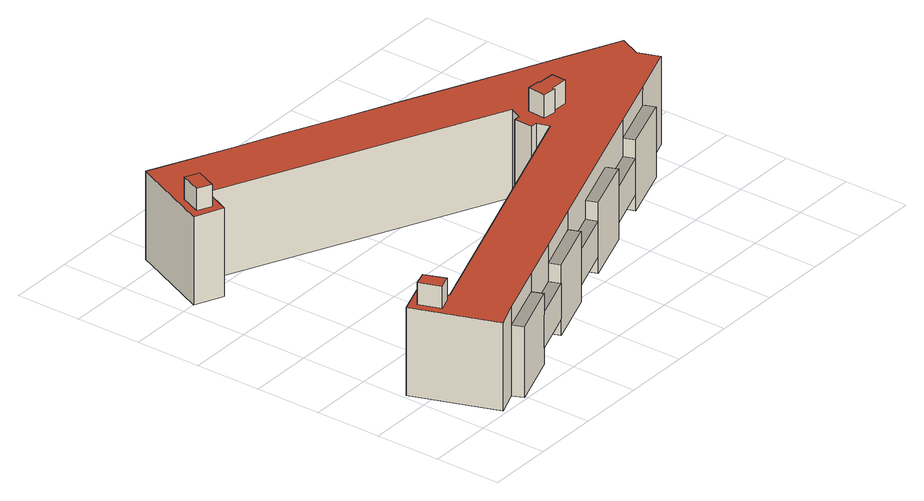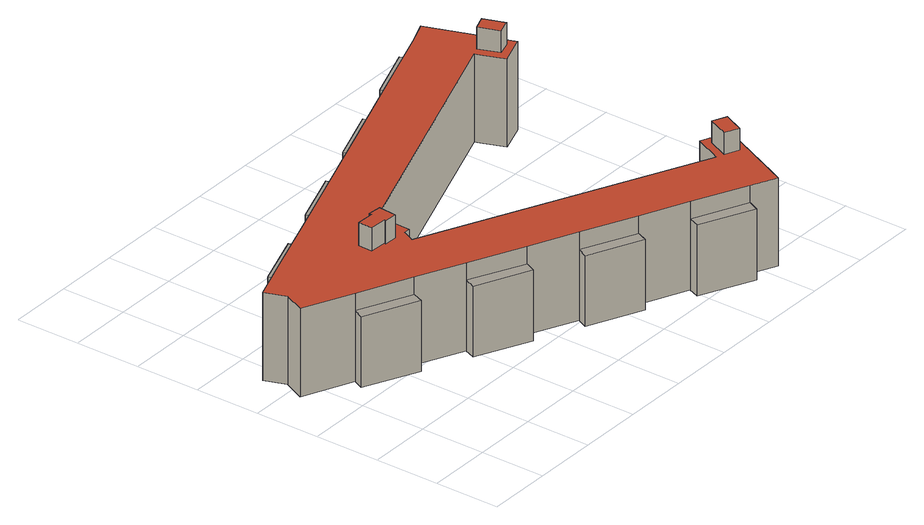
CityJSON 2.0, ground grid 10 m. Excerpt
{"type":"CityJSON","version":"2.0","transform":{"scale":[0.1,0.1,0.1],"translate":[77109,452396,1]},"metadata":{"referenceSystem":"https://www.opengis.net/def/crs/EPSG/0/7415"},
"CityObjects":{
"building1":{"type":"Building","attributes":{"Volume":19161.76,"Dakoppervlakte":1269.27,"Muuroppervlakte":4464.63,"Vloeroppervlakte":1399.92,"hoogte_Z_max_in_m_NAP":18.37,"GEB_DOEL":"kantoorfunctie - woonfunctie","dateOfConstruction":"1988-01-01","measuredHeight":17.29},"geometry":[{"type":"Solid","lod":"2","boundaries":[[[[0,1,2,3,4,5,6,7,8,9,10,11,12,13,14,15,16,17,18,19,20,21,22,23,24,25,26,27,28,29,30,31,32,33,34,35,36,37,38,39,40,41,42,43,44,45,46,47,48,49,50]],[[51,52,53,54]],[[55,56,57,58,59]],[[60,61,62,63]],[[64,65,66,67]],[[68,69,70,71]],[[72,73,74,75]],[[76,77,78,79]],[[80,81,82,83]],[[84,85,86,87]],[[88,89,90,91]],[[92,93,94,95]],[[96,97,98,99]],[[100,101,102,103]],[[104,105,106,107,108]],[[109,110,111,112,113,114,115,116,117,118,119,120,121,122,123,124,125,126,127,128,129,130,131,132,133,134,135,136,137,138,139,140,141,142],[143,144,145,146,147,148,149,150],[151,152,153,154],[155,156,157,158]],[[159,160,161,162]],[[163,164,165,166]],[[167,168,169,170,171,172,173,174]],[[38,37,95,115,114]],[[22,21,122,121,86]],[[20,123,122,21]],[[123,20,19,124]],[[125,124,19,18,66]],[[15,14,79,127,126,65]],[[78,11,10,74,129,128]],[[6,70,131,130,73,7]],[[132,69,3,2,133]],[[133,2,1,0,135,134]],[[136,135,0,50]],[[136,50,49,137]],[[138,137,49,48]],[[48,47,139,138]],[[47,46,140,139]],[[46,45,141,140]],[[142,141,45,44]],[[142,44,43,109]],[[43,42,110,109]],[[110,42,41,40,112,111]],[[40,39,113,112]],[[39,38,114,113]],[[152,161,160,153]],[[161,152,151,162]],[[162,151,154,159]],[[159,154,153,160]],[[155,163,166,156]],[[158,164,163,155]],[[164,158,157,165]],[[157,156,166,165]],[[172,144,143,173]],[[174,150,149,167]],[[167,149,148,168]],[[147,169,168,148]],[[169,147,146,170]],[[171,170,146,145]],[[145,144,172,171]],[[66,18,17,67]],[[16,64,67,17]],[[16,15,65,64]],[[65,126,125,66]],[[70,6,5,71]],[[68,71,5,4]],[[69,68,4,3]],[[69,132,131,70]],[[74,10,9,75]],[[75,9,8,72]],[[73,72,8,7]],[[129,74,73,130]],[[79,14,13,76]],[[13,12,77,76]],[[78,77,12,11]],[[127,79,78,128]],[[83,82,101,54,28,27,60,88]],[[89,63,24,23,85,84]],[[85,23,22,86]],[[63,89,88,60]],[[89,84,87,90]],[[83,88,91,80]],[[37,36,92,95]],[[36,35,58,104,93,92]],[[98,106,56,32,31,51,100,99]],[[54,101,100,51]],[[103,96,99,100]],[[106,105,104,58,57,56]],[[97,107,106,98]],[[108,94,93,104]],[[101,82,81,102]],[[116,115,95,94]],[[94,108,107,97,117,116]],[[118,117,97,96]],[[118,96,103,102,81,80,91,90,87,120,119]],[[87,86,121,120]],[[54,53,29,28]],[[30,29,53,52]],[[30,52,51,31]],[[56,55,33,32]],[[34,33,55,59]],[[58,35,34,59]],[[63,62,25,24]],[[26,25,62,61]],[[26,61,60,27]],[[173,143,150,174]]]],"semantics":{"surfaces":[{"type":"GroundSurface"},{"type":"OuterCeilingSurface"},{"type":"OuterFloorSurface"},{"type":"RoofSurface"},{"type":"WallSurface"}],"values":[[0,1,1,1,2,2,2,2,2,2,2,2,2,2,2,3,3,3,3,4,4,4,4,4,4,4,4,4,4,4,4,4,4,4,4,4,4,4,4,4,4,4,4,4,4,4,4,4,4,4,4,4,4,4,4,4,4,4,4,4,4,4,4,4,4,4,4,4,4,4,4,4,4,4,4,4,4,4,4,4,4,4,4,4,4,4,4,4,4,4,4,4,4,4,4,4,4,4,4,4,4,4]]}}]}
},
"vertices":[
[22,500,1],[71,607,1],[78,622,1],[116,604,1],[124,621,1],[205,583,1],[198,566,1],[269,534,1],[276,550,1],[358,512,1],[350,496,1],[421,463,1],[429,479,1],[511,441,1],[504,424,1],[575,391,1],[582,408,1],[664,370,1],[656,354,1],[732,319,1],[717,287,1],[729,254,1],[650,225,1],[657,208,1],[572,178,1],[566,195,1],[492,168,1],[499,151,1],[413,120,1],[407,137,1],[333,110,1],[340,93,1],[255,62,1],[249,79,1],[176,52,1],[182,35,1],[98,4,1],[91,21,1],[53,6,1],[7,133,1],[51,149,1],[63,118,1],[67,106,1],[496,263,1],[490,282,1],[480,282,1],[481,311,1],[491,311,1],[500,330,1],[85,524,1],[65,481,1],[340,93,27],[333,110,27],[407,137,27],[413,120,27],[249,79,27],[255,62,27],[226,51,27],[182,35,27],[176,52,27],[499,151,27],[492,168,27],[566,195,27],[572,178,27],[582,408,111],[575,391,111],[656,354,111],[664,370,111],[124,621,111],[116,604,111],[198,566,111],[205,583,111],[276,550,111],[269,534,111],[350,496,111],[358,512,111],[511,441,111],[429,479,111],[421,463,111],[504,424,111],[492,168,111],[407,137,111],[413,120,111],[499,151,111],[572,178,111],[657,208,111],[650,225,111],[566,195,111],[499,151,82],[572,178,82],[566,195,82],[492,168,82],[98,4,111],[182,35,111],[176,52,111],[91,21,111],[333,110,111],[249,79,111],[255,62,111],[340,93,111],[340,93,82],[413,120,82],[407,137,82],[333,110,82],[182,35,82],[226,51,82],[255,62,82],[249,79,82],[176,52,82],[496,263,138],[67,106,138],[63,118,138],[51,149,138],[7,133,138],[53,6,138],[91,21,138],[176,52,138],[249,79,138],[333,110,138],[492,168,138],[566,195,138],[650,225,138],[729,254,138],[717,287,138],[732,319,138],[656,354,138],[575,391,138],[504,424,138],[421,463,138],[350,496,138],[269,534,138],[198,566,138],[116,604,138],[78,622,138],[71,607,138],[22,500,138],[65,481,138],[85,524,138],[500,330,138],[491,311,138],[481,311,138],[480,282,138],[490,282,138],[510,310,138],[530,309,138],[529,307,138],[556,305,138],[555,283,138],[528,284,138],[528,280,138],[508,282,138],[34,93,138],[22,126,138],[43,133,138],[55,101,138],[38,507,138],[52,538,138],[73,528,138],[59,497,138],[55,101,172],[43,133,172],[22,126,172],[34,93,172],[38,507,172],[59,497,172],[73,528,172],[52,538,172],[528,280,174],[528,284,174],[555,283,174],[556,305,174],[529,307,174],[530,309,174],[510,310,174],[508,282,174]
]}
